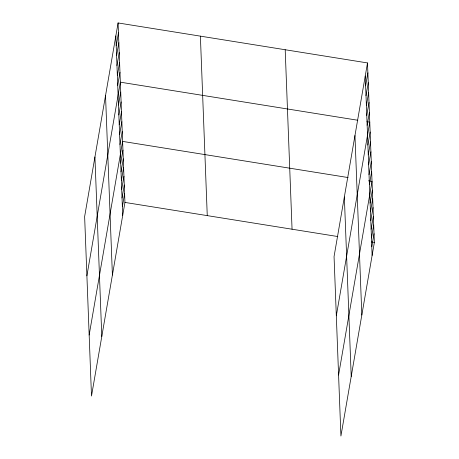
<?xml version="1.0" encoding="UTF-8"?>
<svg xmlns="http://www.w3.org/2000/svg" width="459" height="459" viewBox="0 0 459 459"><rect width="100%" height="100%" fill="white"/><g stroke="black" fill="none" stroke-linecap="round" stroke-linejoin="round"><path stroke-width="0.69" d="M118.083 22.95L84.634 216.591L91.496 396.065L124.946 202.425L118.083 22.95L367.504 62.935L374.366 242.409L340.917 436.05L334.054 256.575L367.504 62.935M116.213 45.831L118.456 32.819M116.586 55.705L118.835 42.693M116.965 65.574L119.214 52.561M117.343 75.448L119.592 62.435M117.722 85.317L119.965 72.304M86.9 275.819L120.344 82.178L357.808 120.247M118.474 105.059L120.723 92.047M118.852 114.934L121.101 101.921M119.231 124.802L121.48 111.789M119.61 134.676L121.853 121.664M119.983 144.545L122.232 131.532M89.161 335.041L122.61 141.401L348.117 177.553M120.694 163.134L122.943 150.122M121.027 171.85L123.276 158.837M121.365 180.565L123.609 167.552M121.698 189.286L123.941 176.273M122.031 198.001L124.274 184.988M122.364 206.722L124.613 193.709M365.634 85.822L367.883 72.809M366.012 95.69L368.261 82.677M366.391 105.564L368.634 92.546M366.764 115.433L369.013 102.42M367.143 125.301L369.392 112.289M336.321 315.803L369.77 122.163L366.953 121.71M367.9 145.044L370.143 132.031M368.279 154.918L370.522 141.906M368.652 164.787L370.901 151.774M369.03 174.661L371.279 161.648M369.409 184.529L371.658 171.517M338.587 375.026L372.031 181.391L368.514 180.823M370.12 203.119L372.369 190.106M370.453 211.834L372.702 198.822M370.786 220.555L373.035 207.543M371.119 229.27L373.368 216.258M371.451 237.986L373.701 224.973M371.784 246.707L374.033 233.694M124.946 202.425L337.784 236.546M371.555 241.956L374.366 242.409M365.255 75.947L372.117 255.422M354.962 135.554L361.824 315.029M344.353 196.968L351.215 376.443M285.194 49.738L292.056 229.213M200.388 36.146L207.256 215.621M115.834 35.963L122.696 215.437M105.536 95.57L112.398 275.044M94.927 156.984L101.795 336.458"/></g></svg>
